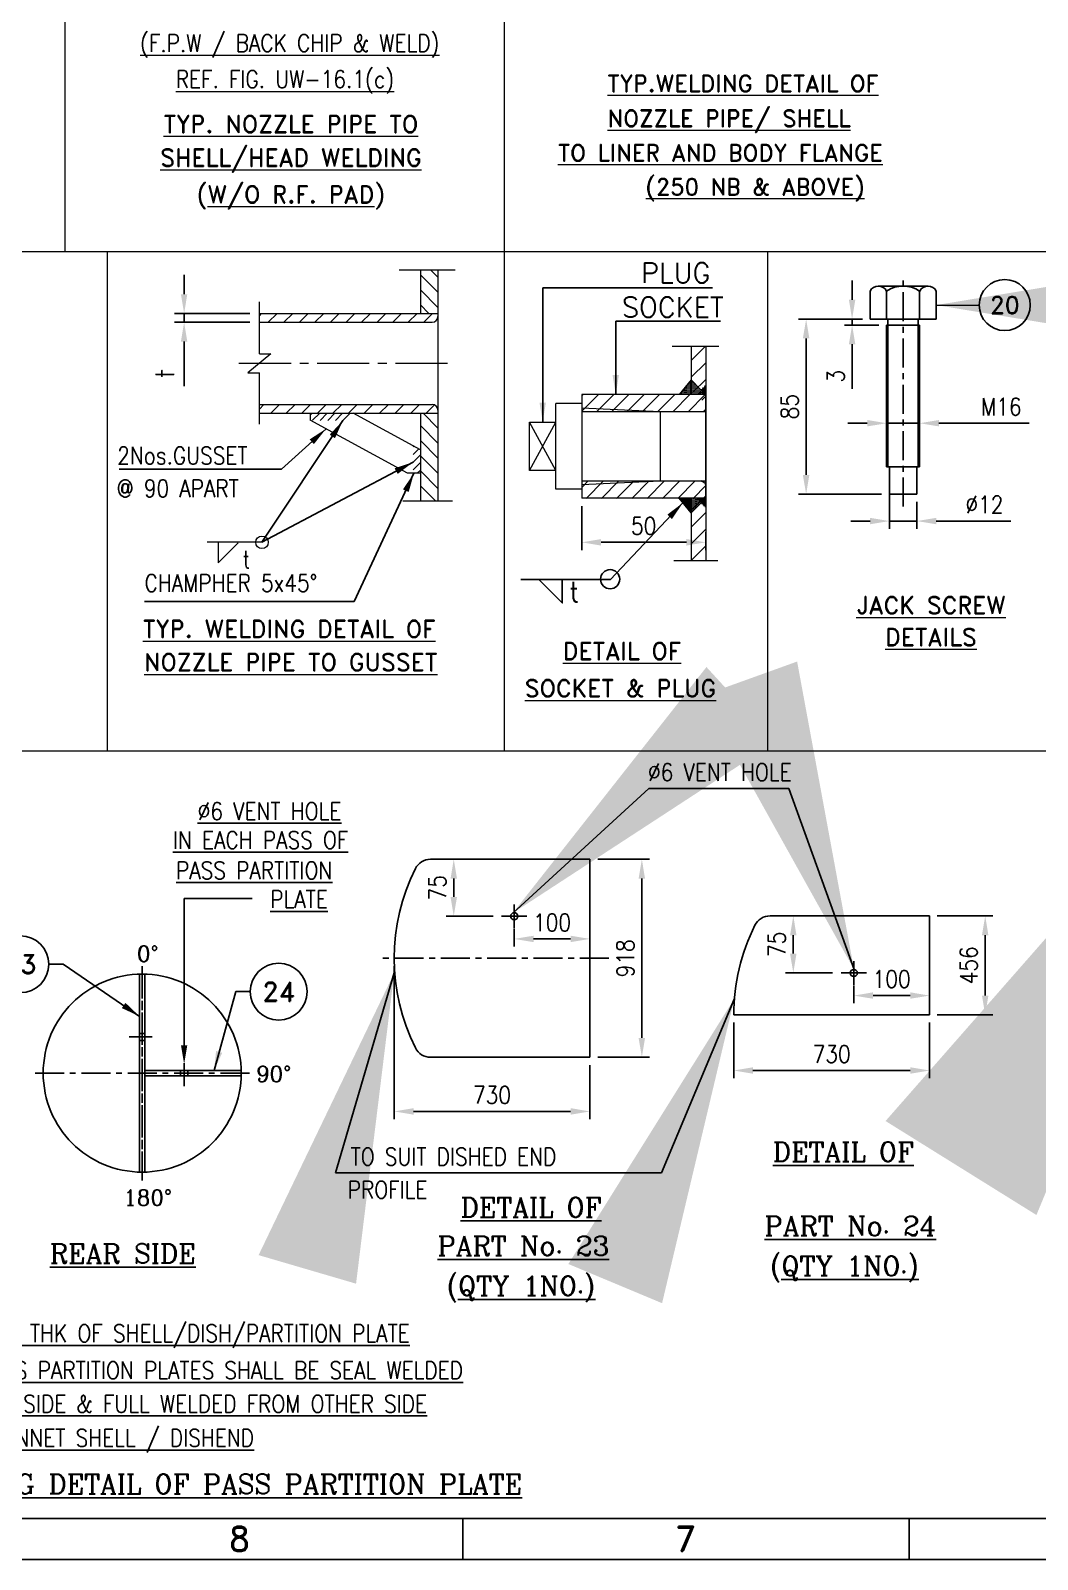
# Model space of a CAD drawing. Header units: millimetres. Extents: x 10144 to 11200, y -168 to 270.
# Drawn here: x 10277.5 to 10407.9, y -167.8 to 30.2 of the extents above; entities that cross this region are included whole.
import ezdxf
from ezdxf.enums import TextEntityAlignment as Align

# ---------------------------------------------------------------- set-up
doc = ezdxf.new("R2010")
doc.units = ezdxf.units.MM
doc.header["$LTSCALE"] = 3
for name, pattern in [('CENTER', [2, 1.25, -0.25, 0.25, -0.25]), ('CENTER2', [1.125, 0.75, -0.125, 0.125, -0.125]), ('HIDDEN', [9.525, 6.35, -3.175]), ('HIDDEN2', [4.7625, 3.175, -1.5875]), ('PHANTOM', [63.5, 31.75, -6.35, 6.35, -6.35, 6.35, -6.35]), ('PHANTOM2', [31.75, 15.875, -3.175, 3.175, -3.175, 3.175, -3.175])]:
    doc.linetypes.add(name, pattern=pattern)
doc.layers.get('0').update_dxf_attribs({"color": 5})
for name, color, linetype, lineweight in [('B_Border Line', 7, 'Continuous', 20), ('C_Center', 1, 'CENTER2', 9), ('D_Dimension', 6, 'Continuous', 9), ('E_Equipment', 5, 'Continuous', 13), ('Hi_Hidden', 4, 'HIDDEN2', 13), ('P_Phantom', 9, 'PHANTOM2', 13), ('T_Text', 5, 'Continuous', 13), ('W_Weld', 2, 'WELD', 18)]:
    doc.layers.add(name, color=color, linetype=linetype, lineweight=lineweight)
for name, color, linetype in [('BOD', 7, 'Continuous'), ('CEN', 1, 'CENTER'), ('DIM', 6, 'Continuous'), ('exit', 1, 'PHANTOM'), ('HAT', 1, 'Continuous'), ('Hid', 4, 'HIDDEN'), ('TEXT', 5, 'Continuous'), ('Vessel', 5, 'Continuous')]:
    doc.layers.add(name, color=color, linetype=linetype)
doc.styles.add('BEV0', font='verdana.ttf', dxfattribs={"height": 4})
doc.styles.add('BEV00', font='romans.shx')
doc.styles.add('ISOCP3', font='isocp3.shx')
doc.styles.add('ROMANC', font='ROMANC')
doc.styles.add('ROMAND', font='romand')
doc.styles.add('ROMANS', font='ROMANS.shx', dxfattribs={"width": 0.85})
doc.linetypes.add('WELD', pattern='A,0.004164,["x",ROMANS,S=0.004926,R=0,X=0,Y=-0.001649],0.008152', length=0.012316)
doc.dimstyles.new('111', dxfattribs={"dimscale": 40, "dimtxt": 2.5, "dimasz": 2.5, "dimexe": 1, "dimexo": 1, "dimgap": 1, "dimtad": 1, "dimdec": 0, "dimzin": 0, "dimdsep": 46, "dimtxsty": 'ROMANS', "dimcen": 1, "dimclrd": 6, "dimclre": 6, "dimclrt": 5, "dimadec": 0, "dimazin": 0, "dimtfac": 1, "dimtdec": 0, "dimtmove": 0, "dimatfit": 3, "dimfxl": 1, "dimtolj": 1, "dimtzin": 0, "dimlwd": -1, "dimlwe": -1, "dimarcsym": 0})
doc.dimstyles.new('MEGA_MM', dxfattribs={"dimtxt": 2, "dimasz": 2, "dimexe": 1, "dimexo": 1, "dimgap": 1, "dimtad": 1, "dimdec": 0, "dimzin": 0, "dimdsep": 46, "dimtxsty": 'ROMANS', "dimcen": 1, "dimclrd": 6, "dimclre": 6, "dimclrt": 5, "dimadec": 0, "dimazin": 0, "dimtfac": 1, "dimtdec": 0, "dimtmove": 0, "dimatfit": 3, "dimfxl": 1, "dimtolj": 1, "dimtzin": 0, "dimarcsym": 0})
doc.dimstyles.new('MEGA_MM$0', dxfattribs={"dimscale": 25, "dimtxt": 2.5, "dimasz": 2, "dimexe": 1, "dimexo": 1, "dimgap": 1, "dimtad": 1, "dimdec": 0, "dimzin": 0, "dimdsep": 46, "dimtxsty": 'ROMANS', "dimcen": 1, "dimclrd": 6, "dimclre": 6, "dimclrt": 5, "dimadec": 0, "dimazin": 0, "dimtfac": 1, "dimtdec": 0, "dimtmove": 0, "dimatfit": 3, "dimfxl": 1, "dimtolj": 1, "dimtzin": 0, "dimarcsym": 0})
doc.dimstyles.new('MEGA_STD', dxfattribs={"dimtxt": 2.5, "dimasz": 2.5, "dimexe": 1, "dimexo": 1, "dimgap": 1, "dimtad": 1, "dimdec": 1, "dimdsep": 46, "dimtxsty": 'ISOCP3', "dimcen": 1, "dimclrd": 6, "dimclre": 6, "dimclrt": 5, "dimadec": 0, "dimazin": 0, "dimtfac": 1, "dimtdec": 1, "dimtmove": 0, "dimatfit": 3, "dimfxl": 1, "dimtolj": 1, "dimarcsym": 0})
doc.dimstyles.new('MEGA_STD$0', dxfattribs={"dimtxt": 2.5, "dimasz": 2.5, "dimexe": 1, "dimexo": 1, "dimgap": 1, "dimtad": 1, "dimdec": 1, "dimdsep": 46, "dimtxsty": 'ISOCP3', "dimcen": 1, "dimclrd": 6, "dimclre": 6, "dimclrt": 5, "dimadec": 0, "dimazin": 0, "dimtfac": 1, "dimtdec": 1, "dimtmove": 0, "dimatfit": 3, "dimfxl": 1, "dimtolj": 1, "dimarcsym": 0})
doc.dimstyles.new('PRAJ_MM', dxfattribs={"dimtxt": 2, "dimasz": 2, "dimexe": 1, "dimexo": 1, "dimgap": 1, "dimtad": 1, "dimdec": 0, "dimzin": 0, "dimdsep": 46, "dimtxsty": 'ROMANS', "dimcen": 1, "dimclrd": 6, "dimclre": 6, "dimclrt": 5, "dimadec": 0, "dimazin": 0, "dimtfac": 1, "dimtdec": 0, "dimtmove": 0, "dimatfit": 3, "dimfxl": 1, "dimtolj": 1, "dimtzin": 0, "dimarcsym": 0})
doc.dimstyles.new('Praj_VP', dxfattribs={"dimtxt": 2.5, "dimasz": 2.5, "dimexe": 1, "dimexo": 1, "dimgap": 1, "dimtad": 1, "dimdec": 1, "dimdsep": 46, "dimtxsty": 'ISOCP3', "dimcen": 1, "dimclrd": 6, "dimclre": 6, "dimclrt": 5, "dimadec": 0, "dimazin": 0, "dimtfac": 1, "dimtdec": 1, "dimtmove": 0, "dimatfit": 3, "dimfxl": 1, "dimtolj": 1, "dimarcsym": 0})
doc.dimstyles.new('SVP', dxfattribs={"dimscale": 20, "dimtxt": 2.5, "dimasz": 2.5, "dimexe": 1, "dimexo": 1, "dimgap": 1, "dimtad": 1, "dimdec": 0, "dimzin": 0, "dimdsep": 46, "dimtxsty": 'ROMANS', "dimcen": 1, "dimclrd": 6, "dimclre": 6, "dimclrt": 5, "dimadec": 0, "dimazin": 0, "dimtfac": 1, "dimtdec": 0, "dimtmove": 0, "dimatfit": 3, "dimfxl": 1, "dimtolj": 1, "dimtzin": 0, "dimlwd": 0, "dimlwe": 0, "dimarcsym": 0})
pattern_1 = [(180, (10688.94912, 15.56912), (-0.06679075, -0.133581504), [0, -0.133581504])]
pattern_2 = [(180, (10690.8424, 15.56912), (-0.06679075, -0.133581504), [0, -0.133581504])]

# ---------------------------------------------------------------- blocks, each defined once
blk = doc.blocks.new('*D2695')
at = {"layer": 'Defpoints', "color": 0}
for p in [(10297.4, -7.59), (10307.14, -6.45), (10307.14, -7.59)]:
    blk.add_point(p, dxfattribs=at)
at = {"layer": 'E_Equipment', "color": 6, "lineweight": -2}
for p, q in [((10297.4, -3.95), (10297.4, -1.45)), ((10305.89, -6.45), (10296.15, -6.45)), ((10305.89, -7.59), (10296.15, -7.59)), ((10297.4, -6.45), (10297.4, -7.59)), ((10297.4, -10.09), (10297.4, -15.84))]:
    blk.add_line(p, q, dxfattribs=at)
at = {"layer": 'E_Equipment', "color": 6}
for points in [[(10296.98, -3.95), (10297.81, -3.95), (10297.4, -6.45)], [(10297.81, -10.09), (10296.98, -10.09), (10297.4, -7.59)]]:
    blk.add_solid(points, dxfattribs=at)
at = {"layer": 'E_Equipment', "color": 5, "insert": (10294.9, -14.22), "char_height": 2.5, "attachment_point": 5, "rotation": 90, "style": 'ISOCP3'}
blk.add_mtext('\\A1;t', dxfattribs=at)
blk = doc.blocks.new('*X2410')
at = {"color": 0}
for p, q in [((2053.7, 544.9), (2033.7, 564.9)), ((2053.7, 562.5), (2050.9, 565.4)), ((2154, 533), (2133.9, 553.1)), ((2154, 550.7), (2139.3, 565.4)), ((2053.7, 527.2), (2033.7, 547.2)), ((2154, 515.3), (2133.9, 535.4)), ((2053.7, 509.5), (2033.7, 529.6)), ((2154, 497.7), (2133.9, 517.7)), ((2053.7, 491.8), (2033.7, 511.9)), ((2154, 480), (2133.9, 500)), ((2053.7, 474.2), (2033.7, 494.2)), ((2154, 462.3), (2133.9, 482.4)), ((2053.7, 456.5), (2033.7, 476.5)), ((2154, 444.6), (2133.9, 464.7)), ((2053.7, 438.8), (2033.7, 458.9)), ((2154, 427), (2133.9, 447)), ((2053, 421.8), (2033.7, 441.2)), ((2141.4, 421.8), (2133.9, 429.3)), ((2035.4, 421.8), (2033.7, 423.5))]:
    blk.add_line(p, q, dxfattribs=at)
blk = doc.blocks.new('*D2762')
at = {"layer": 'Defpoints', "color": 0}
for p in [(10348.89, -30.38), (10364.94, -33.75), (10348.89, -36.08)]:
    blk.add_point(p, dxfattribs=at)
at = {"layer": 'E_Equipment', "color": 6, "linetype": 'ByBlock', "lineweight": -2}
for p, q in [((10348.89, -31.38), (10348.89, -37.08)), ((10364.94, -34.75), (10364.94, -37.08)), ((10362.44, -36.08), (10351.39, -36.08))]:
    blk.add_line(p, q, dxfattribs=at)
at = {"layer": 'E_Equipment', "color": 6}
for points in [[(10351.39, -35.66), (10351.39, -36.5), (10348.89, -36.08)], [(10362.44, -36.5), (10362.44, -35.66), (10364.94, -36.08)]]:
    blk.add_solid(points, dxfattribs=at)
at = {"layer": 'E_Equipment', "color": 5, "insert": (10356.91, -33.96), "char_height": 2.25, "attachment_point": 5, "style": 'ROMANS'}
blk.add_mtext('\\A1;50', dxfattribs=at)
blk = doc.blocks.new('A$C62B60EB5')
at = {"linetype": 'Continuous'}
blk.add_lwpolyline([(588.69, 5.31), (588.69, 414.69), (21.25, 414.69), (21.25, 5.31)], close=True, dxfattribs=at)
at = {"layer": 'BOD', "linetype": 'Continuous'}
for p, q in [((189.36, 0), (189.36, 5.31)), ((247.16, 0), (247.16, 5.31))]:
    blk.add_line(p, q, dxfattribs=at)
at = {"layer": 'BOD', "color": 1, "linetype": 'Continuous'}
blk.add_lwpolyline([(594, 420), (0, 420), (0, 0), (594, 0)], close=True, dxfattribs=at)
at = {"layer": 'Hid', "color": 5, "style": 'BEV0'}
for tag, p in [('TITLE', (510.45, 49.46)), ('CUSTOMER', (510.45, 42.89)), ('PROJECTNO', (510.45, 36.33))]:
    blk.add_attdef(tag, text='', height=2.92, dxfattribs=at).set_placement(p, align=Align.MIDDLE_LEFT)
at = {"layer": 'Hid', "color": 0, "style": 'BEV00'}
for tag, p in [('DRAWN', (473.39, 30.27)), ('CHECKED', (473.39, 24.72)), ('APPROVED', (473.39, 19.18)), ('DATE', (473.39, 13.63)), ('SCALE', (473.39, 8.09))]:
    blk.add_attdef(tag, text='', height=1.82, dxfattribs=at).set_placement(p, align=Align.MIDDLE_LEFT)
at = {"layer": 'Hid', "color": 1, "style": 'BEV0'}
blk.add_attdef('DWG', text='', height=2.92, dxfattribs=at).set_placement((517.9, 9.24), align=Align.MIDDLE_LEFT)
blk.add_attdef('0', text='', height=2.92, dxfattribs=at).set_placement((574.82, 9.24), align=Align.MIDDLE_CENTER)
at = {"layer": 'TEXT', "color": 7, "linetype": 'Continuous', "style": 'ROMAND'}
for s, p in [('8', (160.45, 2.66)), ('7', (218.26, 2.66))]:
    blk.add_text(s, height=3.19, dxfattribs=at).set_placement(p, align=Align.MIDDLE)
blk = doc.blocks.new('*D2823')
at = {"layer": 'Defpoints', "color": 0}
for p in [(10388.72, -28.61), (10392.29, -29.85), (10388.72, -33.33)]:
    blk.add_point(p, dxfattribs=at)
at = {"layer": 'E_Equipment', "color": 6, "linetype": 'ByBlock', "lineweight": -2}
for p, q in [((10388.72, -29.61), (10388.72, -34.33)), ((10392.29, -30.85), (10392.29, -34.33)), ((10386.22, -33.33), (10383.72, -33.33)), ((10392.29, -33.33), (10388.72, -33.33)), ((10394.79, -33.33), (10404.44, -33.33))]:
    blk.add_line(p, q, dxfattribs=at)
at = {"layer": 'E_Equipment', "color": 6}
for points in [[(10386.22, -33.74), (10386.22, -32.91), (10388.72, -33.33)], [(10394.79, -32.91), (10394.79, -33.74), (10392.29, -33.33)]]:
    blk.add_solid(points, dxfattribs=at)
at = {"layer": 'E_Equipment', "color": 5, "insert": (10401.03, -31.2), "char_height": 2.25, "attachment_point": 5, "style": 'ROMANS'}
blk.add_mtext('\\A1;%%C12', dxfattribs=at)
blk = doc.blocks.new('*D2824')
at = {"layer": 'Defpoints', "color": 0}
for p in [(10386.23, -7.18), (10377.94, -29.85), (10388.72, -29.85)]:
    blk.add_point(p, dxfattribs=at)
at = {"layer": 'E_Equipment', "color": 6, "linetype": 'ByBlock', "lineweight": -2}
for p, q in [((10385.23, -7.18), (10376.94, -7.18)), ((10377.94, -9.68), (10377.94, -27.35)), ((10387.72, -29.85), (10376.94, -29.85))]:
    blk.add_line(p, q, dxfattribs=at)
at = {"layer": 'E_Equipment', "color": 6}
for points in [[(10378.36, -9.68), (10377.52, -9.68), (10377.94, -7.18)], [(10377.52, -27.35), (10378.36, -27.35), (10377.94, -29.85)]]:
    blk.add_solid(points, dxfattribs=at)
at = {"layer": 'E_Equipment', "color": 5, "insert": (10375.82, -18.52), "char_height": 2.25, "attachment_point": 5, "rotation": 90, "style": 'ROMANS'}
blk.add_mtext('\\A1;85', dxfattribs=at)
blk = doc.blocks.new('*D2825')
at = {"layer": 'Defpoints', "color": 0}
for p in [(10386.23, -7.18), (10383.89, -7.94), (10388.36, -7.94)]:
    blk.add_point(p, dxfattribs=at)
at = {"layer": 'E_Equipment', "color": 6, "linetype": 'ByBlock', "lineweight": -2}
for p, q in [((10383.89, -4.68), (10383.89, -2.18)), ((10385.23, -7.18), (10382.89, -7.18)), ((10383.89, -7.18), (10383.89, -7.94)), ((10387.36, -7.94), (10382.89, -7.94)), ((10383.89, -10.44), (10383.89, -16.21))]:
    blk.add_line(p, q, dxfattribs=at)
at = {"layer": 'E_Equipment', "color": 6}
for points in [[(10383.48, -4.68), (10384.31, -4.68), (10383.89, -7.18)], [(10384.31, -10.44), (10383.48, -10.44), (10383.89, -7.94)]]:
    blk.add_solid(points, dxfattribs=at)
at = {"layer": 'E_Equipment', "color": 5, "insert": (10381.77, -14.57), "char_height": 2.25, "attachment_point": 5, "rotation": 90, "style": 'ROMANS'}
blk.add_mtext('\\A1;3', dxfattribs=at)
blk = doc.blocks.new('*D2826')
at = {"layer": 'Defpoints', "color": 0}
for p in [(10388.36, -20.21), (10388.36, -20.66), (10392.64, -20.21)]:
    blk.add_point(p, dxfattribs=at)
at = {"layer": 'E_Equipment', "color": 6, "linetype": 'ByBlock', "lineweight": -2}
for p, q in [((10385.86, -20.66), (10383.36, -20.66)), ((10392.64, -20.66), (10388.36, -20.66)), ((10388.36, -21.21), (10388.36, -21.66)), ((10392.64, -21.21), (10392.64, -21.66)), ((10395.14, -20.66), (10406.8, -20.66))]:
    blk.add_line(p, q, dxfattribs=at)
at = {"layer": 'E_Equipment', "color": 6}
for points in [[(10385.86, -21.07), (10385.86, -20.24), (10388.36, -20.66)], [(10395.14, -20.24), (10395.14, -21.07), (10392.64, -20.66)]]:
    blk.add_solid(points, dxfattribs=at)
at = {"layer": 'E_Equipment', "color": 5, "insert": (10403.21, -18.53), "char_height": 2.25, "attachment_point": 5, "style": 'ROMANS'}
blk.add_mtext('\\A1;M16', dxfattribs=at)
blk = doc.blocks.new('PN1')
at = {"color": 6}
blk.add_circle((-4, 0), 3.67, dxfattribs=at)
at = {"layer": 'TEXT', "style": 'ROMAND'}
blk.add_attdef('PN1', text='', height=2.5, dxfattribs=at).set_placement((-4, 0), align=Align.MIDDLE)
blk = doc.blocks.new('*D2833')
at = {"layer": 'Defpoints', "color": 0}
for p in [(10368.56, -97.27), (10393.92, -97.27), (10393.92, -104.47)]:
    blk.add_point(p, dxfattribs=at)
at = {"layer": 'E_Equipment', "color": 6, "linetype": 'ByBlock', "lineweight": -2}
for p, q in [((10368.56, -98.27), (10368.56, -105.47)), ((10393.92, -98.27), (10393.92, -105.47)), ((10371.06, -104.47), (10391.42, -104.47))]:
    blk.add_line(p, q, dxfattribs=at)
at = {"layer": 'E_Equipment', "color": 6}
for points in [[(10371.06, -104.05), (10371.06, -104.89), (10368.56, -104.47)], [(10391.42, -104.89), (10391.42, -104.05), (10393.92, -104.47)]]:
    blk.add_solid(points, dxfattribs=at)
at = {"layer": 'E_Equipment', "color": 5, "insert": (10381.24, -102.35), "char_height": 2.25, "attachment_point": 5, "style": 'ROMANS'}
blk.add_mtext('\\A1;730', dxfattribs=at)
blk = doc.blocks.new('*D2834')
at = {"layer": 'Defpoints', "color": 0}
for p in [(10384.11, -92.45), (10393.92, -93.77), (10393.92, -94.77)]:
    blk.add_point(p, dxfattribs=at)
at = {"layer": 'E_Equipment', "color": 6, "linetype": 'ByBlock', "lineweight": -2}
for p, q in [((10384.11, -93.45), (10384.11, -95.77)), ((10386.61, -94.77), (10391.42, -94.77)), ((10393.92, -94.77), (10393.92, -95.77))]:
    blk.add_line(p, q, dxfattribs=at)
at = {"layer": 'E_Equipment', "color": 6}
for points in [[(10386.61, -94.35), (10386.61, -95.18), (10384.11, -94.77)], [(10391.42, -95.18), (10391.42, -94.35), (10393.92, -94.77)]]:
    blk.add_solid(points, dxfattribs=at)
at = {"layer": 'E_Equipment', "color": 5, "insert": (10389.01, -92.64), "char_height": 2.25, "attachment_point": 5, "style": 'ROMANS'}
blk.add_mtext('\\A1;100 ', dxfattribs=at)
blk = doc.blocks.new('*D2835')
at = {"layer": 'Defpoints', "color": 0}
for p in [(10376.28, -84.45), (10378.68, -84.45), (10382.37, -91.84)]:
    blk.add_point(p, dxfattribs=at)
at = {"layer": 'E_Equipment', "color": 6, "linetype": 'ByBlock', "lineweight": -2}
for p, q in [((10377.68, -84.45), (10375.28, -84.45)), ((10376.28, -89.34), (10376.28, -86.95)), ((10381.37, -91.84), (10375.28, -91.84))]:
    blk.add_line(p, q, dxfattribs=at)
at = {"layer": 'E_Equipment', "color": 6}
for points in [[(10376.69, -86.95), (10375.86, -86.95), (10376.28, -84.45)], [(10375.86, -89.34), (10376.69, -89.34), (10376.28, -91.84)]]:
    blk.add_solid(points, dxfattribs=at)
at = {"layer": 'E_Equipment', "color": 5, "insert": (10374.15, -88.14), "char_height": 2.25, "attachment_point": 5, "rotation": 90, "style": 'ROMANS'}
blk.add_mtext('\\A1;75 ', dxfattribs=at)
blk = doc.blocks.new('PNO')
at = {"color": 6}
blk.add_circle((4.5, 0), 4.5, dxfattribs=at)
at = {"layer": 'TEXT', "style": 'ROMAND'}
blk.add_attdef('NO', text='', height=3, dxfattribs=at).set_placement((4.5, 0), align=Align.MIDDLE)
blk = doc.blocks.new('*D2836')
at = {"layer": 'Defpoints', "color": 0}
for p in [(10349.95, -77.12), (10349.95, -102.76), (10356.67, -102.76)]:
    blk.add_point(p, dxfattribs=at)
at = {"layer": 'E_Equipment', "color": 6, "linetype": 'ByBlock', "lineweight": -2}
for p, q in [((10350.95, -77.12), (10357.67, -77.12)), ((10356.67, -79.62), (10356.67, -100.26)), ((10350.95, -102.76), (10357.67, -102.76))]:
    blk.add_line(p, q, dxfattribs=at)
at = {"layer": 'E_Equipment', "color": 6}
for points in [[(10357.08, -79.62), (10356.25, -79.62), (10356.67, -77.12)], [(10356.25, -100.26), (10357.08, -100.26), (10356.67, -102.76)]]:
    blk.add_solid(points, dxfattribs=at)
at = {"layer": 'E_Equipment', "color": 5, "insert": (10354.54, -89.94), "char_height": 2.25, "attachment_point": 5, "rotation": 90, "style": 'ROMANS'}
blk.add_mtext('\\A1;918', dxfattribs=at)
blk = doc.blocks.new('*D2837')
at = {"layer": 'Defpoints', "color": 0}
for p in [(10324.6, -89.94), (10349.95, -102.76), (10349.95, -109.77)]:
    blk.add_point(p, dxfattribs=at)
at = {"layer": 'E_Equipment', "color": 6, "linetype": 'ByBlock', "lineweight": -2}
for p, q in [((10324.6, -90.94), (10324.6, -110.77)), ((10349.95, -103.76), (10349.95, -110.77)), ((10327.1, -109.77), (10347.45, -109.77))]:
    blk.add_line(p, q, dxfattribs=at)
at = {"layer": 'E_Equipment', "color": 6}
for points in [[(10327.1, -109.35), (10327.1, -110.19), (10324.6, -109.77)], [(10347.45, -110.19), (10347.45, -109.35), (10349.95, -109.77)]]:
    blk.add_solid(points, dxfattribs=at)
at = {"layer": 'E_Equipment', "color": 5, "insert": (10337.27, -107.64), "char_height": 2.25, "attachment_point": 5, "style": 'ROMANS'}
blk.add_mtext('\\A1;730', dxfattribs=at)
blk = doc.blocks.new('*D2838')
at = {"layer": 'Defpoints', "color": 0}
for p in [(10340.14, -85.12), (10349.95, -86.43), (10349.95, -87.43)]:
    blk.add_point(p, dxfattribs=at)
at = {"layer": 'E_Equipment', "color": 6, "linetype": 'ByBlock', "lineweight": -2}
for p, q in [((10340.14, -86.12), (10340.14, -88.43)), ((10342.64, -87.43), (10347.45, -87.43)), ((10349.95, -87.43), (10349.95, -88.43))]:
    blk.add_line(p, q, dxfattribs=at)
at = {"layer": 'E_Equipment', "color": 6}
for points in [[(10342.64, -87.02), (10342.64, -87.85), (10340.14, -87.43)], [(10347.45, -87.85), (10347.45, -87.02), (10349.95, -87.43)]]:
    blk.add_solid(points, dxfattribs=at)
at = {"layer": 'E_Equipment', "color": 5, "insert": (10345.05, -85.31), "char_height": 2.25, "attachment_point": 5, "style": 'ROMANS'}
blk.add_mtext('\\A1;100 ', dxfattribs=at)
blk = doc.blocks.new('*D2839')
at = {"layer": 'Defpoints', "color": 0}
for p in [(10332.31, -77.12), (10334.71, -77.12), (10338.41, -84.5)]:
    blk.add_point(p, dxfattribs=at)
at = {"layer": 'E_Equipment', "color": 6, "linetype": 'ByBlock', "lineweight": -2}
for p, q in [((10333.71, -77.12), (10331.31, -77.12)), ((10332.31, -82), (10332.31, -79.62)), ((10337.41, -84.5), (10331.31, -84.5))]:
    blk.add_line(p, q, dxfattribs=at)
at = {"layer": 'E_Equipment', "color": 6}
for points in [[(10332.73, -79.62), (10331.9, -79.62), (10332.31, -77.12)], [(10331.9, -82), (10332.73, -82), (10332.31, -84.5)]]:
    blk.add_solid(points, dxfattribs=at)
at = {"layer": 'E_Equipment', "color": 5, "insert": (10330.19, -80.81), "char_height": 2.25, "attachment_point": 5, "rotation": 90, "style": 'ROMANS'}
blk.add_mtext('\\A1;75 ', dxfattribs=at)
blk = doc.blocks.new('*D2840')
at = {"layer": 'Defpoints', "color": 0}
for p in [(10393.92, -84.45), (10393.92, -97.27), (10401.13, -97.27)]:
    blk.add_point(p, dxfattribs=at)
at = {"layer": 'E_Equipment', "color": 6, "linetype": 'ByBlock', "lineweight": -2}
for p, q in [((10394.92, -84.45), (10402.13, -84.45)), ((10401.13, -86.95), (10401.13, -94.77)), ((10394.92, -97.27), (10402.13, -97.27))]:
    blk.add_line(p, q, dxfattribs=at)
at = {"layer": 'E_Equipment', "color": 6}
for points in [[(10401.54, -86.95), (10400.71, -86.95), (10401.13, -84.45)], [(10400.71, -94.77), (10401.54, -94.77), (10401.13, -97.27)]]:
    blk.add_solid(points, dxfattribs=at)
at = {"layer": 'E_Equipment', "color": 5, "insert": (10399, -90.86), "char_height": 2.25, "attachment_point": 5, "rotation": 90, "style": 'ROMANS'}
blk.add_mtext('\\A1;456', dxfattribs=at)

msp = doc.modelspace()

# ---------------------------------------------------------------- hatches: boundary and pattern name
at = {"lineweight": 5}
h = msp.add_hatch(dxfattribs=at)
h.set_pattern_fill('DOTS', color=256, scale=0.084146, style=0)
h.set_pattern_definition(pattern_1)
h.paths.add_polyline_path([(10363.05, -15.06), (10363.05, -16.93), (10361.52, -16.93)])
h = msp.add_hatch(dxfattribs=at)
h.set_pattern_fill('DOTS', color=256, scale=0.084146, style=0)
h.set_pattern_definition(pattern_1)
h.paths.add_polyline_path([(10363.05, -15.06), (10364.31, -16.32), (10364.94, -16.32), (10364.94, -16.95), (10363.05, -16.95)])
h = msp.add_hatch(dxfattribs=at)
h.set_pattern_fill('DOTS', color=256, scale=0.084146, style=0)
h.set_pattern_definition(pattern_2)
h.paths.add_polyline_path([(10364.94, -15.69), (10364.94, -16.95), (10363.68, -16.95)])
h = msp.add_hatch(dxfattribs=at)
h.set_pattern_fill('DOTS', color=256, scale=0.084146, style=0)
h.set_pattern_definition(pattern_1)
h.paths.add_polyline_path([(10363.05, -32.25), (10363.05, -30.38), (10361.52, -30.38)])
h = msp.add_hatch(dxfattribs=at)
h.set_pattern_fill('DOTS', color=256, scale=0.084146, style=0)
h.set_pattern_definition(pattern_1)
h.paths.add_polyline_path([(10363.05, -32.25), (10364.31, -30.99), (10364.94, -30.99), (10364.94, -30.36), (10363.05, -30.36)])
h = msp.add_hatch(dxfattribs=at)
h.set_pattern_fill('DOTS', color=256, scale=0.084146, style=0)
h.set_pattern_definition(pattern_2)
h.paths.add_polyline_path([(10364.94, -31.62), (10364.94, -30.36), (10363.68, -30.36)])
at = {"layer": 'HAT', "lineweight": 5}
h = msp.add_hatch(dxfattribs=at)
h.set_pattern_fill('ANSI31', color=256, scale=0.480288, style=0)
h.set_pattern_definition([(45, (9590.0112, -63.1506), (-1.0782767, 1.0782767), [])])
h.paths.add_polyline_path([(10364.94, -10.74), (10363.05, -10.74), (10363.05, -16.4), (10364.31, -17.66), (10364.94, -17.66)])
h.paths.add_polyline_path([(10364.94, -29.65), (10364.31, -29.65), (10363.05, -30.91), (10363.05, -38.49), (10364.94, -38.49)])
at = {"layer": 'Hi_Hidden'}
h = msp.add_hatch(dxfattribs=at)
h.set_pattern_fill('ANSI31', color=1, scale=11.045455, style=0)
h.set_pattern_definition([(135, (10367.6158, -54.7249), (0.97629, 0.97629), [])])
h.paths.add_polyline_path([(10327.99, -19.36), (10330.27, -19.36), (10330.27, -30.76), (10327.99, -30.76)])
h.paths.add_polyline_path([(10327.99, -0.82), (10330.27, -0.82), (10330.27, -6.45), (10327.99, -6.45)])
h = msp.add_hatch(dxfattribs=at)
h.set_pattern_fill('ANSI31', color=1, scale=11.390625, angle=90, style=0)
h.set_pattern_definition([(45, (10370.467, -126.6461), (1.006799, -1.006799), [])])
h.paths.add_polyline_path([(10307.14, -18.22), (10329.51, -18.22, -0.414214), (10330.27, -18.98), (10330.27, -19.36), (10307.14, -19.36)])
h.paths.add_polyline_path([(10307.14, -6.45), (10307.89, -6.45), (10330.27, -6.45), (10330.27, -6.83, -0.414214), (10329.51, -7.59), (10307.14, -7.59)])

# ---------------------------------------------------------------- linework, layer by layer
for p, q in [((10386.23, -3.54), (10386.23, -7.18)), ((10387.25, -2.9), (10393.75, -2.9)), ((10388.36, -3.54), (10388.36, -7.18)), ((10392.64, -3.54), (10392.64, -7.18)), ((10394.78, -3.54), (10394.78, -7.18)), ((10386.23, -7.18), (10394.78, -7.18)), ((10388.54, -7.18), (10388.54, -26.29)), ((10392.46, -7.18), (10392.46, -26.29)), ((10388.36, -7.94), (10388.36, -26.29)), ((10388.36, -7.94), (10392.64, -7.94)), ((10392.64, -7.94), (10392.64, -26.29)), ((10388.36, -26.29), (10392.64, -26.29)), ((10388.72, -26.29), (10388.72, -29.85)), ((10392.29, -26.29), (10392.29, -29.85)), ((10388.72, -29.85), (10392.29, -29.85)), ((10349.95, -77.12), (10349.95, -102.76)), ((10393.92, -84.45), (10393.92, -97.27)), ((10291.63, -117.63), (10291.63, -92)), ((10292.31, -117.63), (10292.31, -92)), ((10393.92, -97.27), (10368.56, -97.27)), ((10304.78, -104.47), (10292.31, -104.47)), ((10304.78, -105.15), (10292.31, -105.15))]:
    msp.add_line(p, q)
at = {"color": 5, "lineweight": 13}
for p, q in [((10363.05, -10.74), (10363.05, -16.93)), ((10364.94, -16.93), (10348.89, -16.93)), ((10348.89, -16.93), (10348.89, -30.38)), ((10364.94, -30.38), (10364.94, -16.93)), ((10345.53, -29.19), (10345.53, -18.12)), ((10348.89, -18.12), (10345.53, -18.12)), ((10342.13, -26.8), (10342.13, -20.5)), ((10345.53, -26.8), (10342.13, -20.5)), ((10342.13, -26.8), (10345.53, -20.5)), ((10342.13, -20.5), (10345.53, -20.5)), ((10345.53, -26.8), (10342.13, -26.8)), ((10348.89, -29.19), (10345.53, -29.19)), ((10364.94, -30.38), (10348.89, -30.38)), ((10363.05, -30.38), (10363.05, -38.49))]:
    msp.add_line(p, q, dxfattribs=at)
at = {"color": 1, "lineweight": 13}
for p, q in [((10364.94, -10.74), (10364.94, -38.49)), ((10359.05, -19.17), (10348.89, -18.69)), ((10364.94, -19.17), (10348.89, -19.17)), ((10359.05, -19.17), (10359.05, -28.14)), ((10364.94, -28.14), (10348.89, -28.14)), ((10359.05, -28.14), (10348.89, -28.62))]:
    msp.add_line(p, q, dxfattribs=at)
at = {"lineweight": 13}
for p, q in [((10363.05, -15.06), (10361.52, -16.93)), ((10364.31, -16.32), (10363.05, -15.06)), ((10364.94, -16.32), (10364.31, -16.32)), ((10363.05, -32.25), (10361.52, -30.38)), ((10364.31, -30.99), (10363.05, -32.25)), ((10364.94, -30.99), (10364.31, -30.99))]:
    msp.add_line(p, q, dxfattribs=at)
at = {"color": 6}
for p, q in [((10297.4, -101.2), (10297.4, -82.19)), ((10297.4, -82.19), (10306.22, -82.19))]:
    msp.add_line(p, q, dxfattribs=at)
for points in [[(10349.95, -102.76), (10329.3, -102.76, -0.283807), (10327.34, -101.54, -0.236599), (10327.34, -78.33, -0.283807), (10329.3, -77.12), (10349.95, -77.12)], [(10368.56, -97.27, -0.116689), (10371.31, -85.66, -0.283807), (10373.27, -84.45), (10393.92, -84.45)]]:
    msp.add_lwpolyline(points, format="xyb")
for centre in [(10340.14, -84.5), (10384.11, -91.84)]:
    msp.add_circle(centre, 0.46)
for centre, radius, start, end in [((10387.3, -4.11), 1.21, 28.0154, 151.9846), ((10390.5, -6.78), 3.88, 56.6015, 123.3985), ((10393.71, -4.11), 1.21, 28.0154, 151.9846)]:
    msp.add_arc(centre, radius, start, end)
msp.add_solid([(10296.99, -101.2), (10297.81, -101.2), (10297.4, -103.66)], dxfattribs=at)
at = {"layer": 'B_Border Line'}
msp.add_line((10327.06, -23.72), (10327.14, -23.64), dxfattribs=at)
at = {"layer": 'C_Center', "ltscale": 3}
msp.add_line((10331.5, -12.91), (10303.91, -12.91), dxfattribs=at)
at = {"layer": 'CEN'}
for p, q in [((10390.5, -31.44), (10390.5, -2.17)), ((10340.14, -82.98), (10340.14, -86.02)), ((10341.79, -84.5), (10338.5, -84.5)), ((10291.97, -118.7), (10291.97, -90.93)), ((10352.39, -89.94), (10323.01, -89.94)), ((10384.11, -90.31), (10384.11, -93.36)), ((10291.97, -91.39), (10291.97, -118.23)), ((10385.75, -91.84), (10382.46, -91.84)), ((10293.25, -100.13), (10290.29, -100.13)), ((10305.85, -104.81), (10278.08, -104.81)), ((10297.4, -103.53), (10297.4, -106.49))]:
    msp.add_line(p, q, dxfattribs=at)
at = {"layer": 'D_Dimension'}
msp.add_line((10307.48, -36.08), (10300.37, -36.08), dxfattribs=at)
at = {"layer": 'D_Dimension', "ltscale": 0.7}
for p, q in [((10301.81, -36.15), (10301.81, -38.75)), ((10301.81, -38.75), (10304.41, -36.15))]:
    msp.add_line(p, q, dxfattribs=at)
at = {"layer": 'D_Dimension'}
msp.add_circle((10307.48, -36.08), 0.818, dxfattribs=at)
at = {"layer": 'Defpoints', "color": 0, "linetype": 'ByBlock'}
for p in [(10388.36, -26.29), (10392.64, -26.29)]:
    msp.add_point(p, dxfattribs=at)
at = {"layer": 'DIM'}
for p, q in [((10292.31, -99.67), (10291.63, -99.67)), ((10292.31, -100.59), (10291.63, -100.59)), ((10296.94, -104.47), (10296.94, -105.15)), ((10297.86, -104.47), (10297.86, -105.15))]:
    msp.add_line(p, q, dxfattribs=at)
msp.add_arc((10364.31, -28.77), 0.631, 0, 90, dxfattribs=at)
at = {"layer": 'E_Equipment'}
for p, q in [((10281.97, 138.37), (10281.97, 1.56)), ((10338.82, 138.37), (10338.82, -63.06)), ((10165.36, 1.56), (10409.57, 1.56)), ((10287.42, 1.56), (10287.42, -63.06)), ((10372.93, 1.56), (10372.93, -63.06)), ((10327.99, -0.82), (10327.99, -6.45)), ((10330.27, -0.82), (10330.27, -30.76)), ((10307.14, -6.45), (10330.27, -6.45)), ((10307.14, -7.59), (10329.51, -7.59)), ((10307.14, -18.22), (10329.51, -18.22)), ((10307.14, -19.36), (10330.27, -19.36)), ((10313.72, -19.36), (10313.72, -20.25)), ((10327.99, -24.11), (10319.3, -19.36)), ((10327.99, -19.36), (10327.99, -30.76)), ((10326.32, -27.13), (10313.72, -20.25)), ((10327.99, -27.13), (10326.32, -27.13)), ((10165.36, -63.06), (10409.57, -63.06))]:
    msp.add_line(p, q, dxfattribs=at)
for centre, start, end in [((10329.51, -6.83), 270, 0), ((10329.51, -18.98), 0, 90)]:
    msp.add_arc(centre, 0.759, start, end, dxfattribs=at)
at = {"layer": 'exit', "lineweight": 9, "ltscale": 0.5}
for p, q in [((10366.62, -10.74), (10360.58, -10.74)), ((10366.49, -38.49), (10360.81, -38.49))]:
    msp.add_line(p, q, dxfattribs=at)
at = {"layer": 'exit', "color": 5}
msp.add_circle((10291.97, -104.81), 12.82, dxfattribs=at)
at = {"layer": 'P_Phantom'}
for p, q in [((10332.5, -0.82), (10325.23, -0.82)), ((10307.14, -11.69), (10307.14, -4.95)), ((10308.63, -11.69), (10305.66, -14.12)), ((10307.14, -11.69), (10308.63, -11.69)), ((10305.66, -14.12), (10307.14, -14.12)), ((10307.14, -20.8), (10307.14, -14.12)), ((10332.13, -30.76), (10325.7, -30.76))]:
    msp.add_line(p, q, dxfattribs=at)
at = {"layer": 'TEXT'}
msp.add_lwpolyline([(10346.37, -40.88), (10346.37, -43.92), (10343.33, -40.88)], dxfattribs=at)
msp.add_circle((10352.56, -40.86), 1.24, dxfattribs=at)
at = {"layer": 'W_Weld'}
for p, q in [((10313.72, -19.6), (10313.97, -19.36)), ((10314.04, -20.27), (10314.95, -19.36)), ((10315.01, -20.29), (10315.94, -19.36)), ((10315.99, -20.29), (10316.92, -19.36)), ((10316.98, -20.29), (10317.91, -19.36)), ((10317.97, -20.29), (10318.9, -19.36)), ((10327.06, -24.71), (10327.78, -23.99)), ((10327.06, -25.69), (10327.99, -24.76)), ((10327.06, -26.68), (10327.99, -25.75)), ((10327.59, -27.13), (10327.99, -26.74))]:
    msp.add_line(p, q, dxfattribs=at)

# ---------------------------------------------------------------- block references
msp.add_blockref('A$C62B60EB5', (10144.11, -167.78))
at = {"layer": 'DIM', "linetype": 'Continuous', "xscale": 0.8999996399990063, "yscale": 0.8999996399990063, "zscale": 0.8999996399990063}
msp.add_blockref('PN1', (10407.26, -5.36), dxfattribs=at).add_auto_attribs({'PN1': '20'})
at = {"layer": 'DIM', "color": 1, "lineweight": 5, "xscale": 0.1118454445842738, "yscale": 0.1118454445842738, "zscale": 0.1118454445842738, "rotation": 270}
msp.add_blockref('*X2410', (10301.7, 210.53), dxfattribs=at)
at = {"layer": 'Vessel', "xscale": 0.8181818181818697, "yscale": 0.8181818181818697, "zscale": 0.8181818181818697}
for p, values in [((10272.51, -90.71), {'NO': '23'}), ((10305.96, -94.26), {'NO': '24'})]:
    msp.add_blockref('PNO', p, dxfattribs=at).add_auto_attribs(values)

# ---------------------------------------------------------------- texts
at = {"color": 5, "style": 'ROMANS', "width": 0.85}
for s, p in [('%%C6 VENT HOLE', (10357.46, -65.84)), ('%%U%%C6 VENT HOLE', (10299.15, -70.89)), ('%%UIN EACH PASS OF', (10295.95, -74.63)), ('%%UPASS PARTITION', (10296.35, -78.56)), ('%%UPLATE', (10308.55, -82.3)), ('TO SUIT DISHED END', (10318.96, -115.63)), ('PROFILE', (10318.58, -119.91)), ('%%UALL PASS PARTITION PLATES SHALL BE SEAL WELDED', (10265.07, -143.29)), ('%%UON ONE SIDE & FULL WELDED FROM OTHER SIDE', (10265.17, -147.63)), ('%%UWITH BONNET SHELL / DISHEND', (10264.98, -152.04))]:
    msp.add_text(s, height=2.25, dxfattribs=at).set_placement(p, align=Align.MIDDLE_LEFT)
msp.add_text('%%Ut = Min THK OF SHELL/DISH/PARTITION PLATE', height=2.25, dxfattribs=at).set_placement((10266.21, -139.63))
at = {"layer": 'E_Equipment', "color": 5, "style": 'ROMANS', "width": 0.85}
for s, p in [('%%U(F.P.W / BACK CHIP & WELD)', (10311.08, 28.57)), ('%%UREF. FIG. UW-16.1(c)', (10310.46, 23.89))]:
    msp.add_text(s, height=2.25, dxfattribs=at).set_placement(p, align=Align.MIDDLE_CENTER)
for s, p in [('2Nos.GUSSET ', (10288.73, -25.97)), ('@ 90 APART', (10288.66, -30.22)), ('t', (10304.97, -39.43)), ('CHAMPHER 5x45%%D', (10292.27, -42.48))]:
    msp.add_text(s, height=2.25, dxfattribs=at).set_placement(p)
at = {"layer": 'T_Text', "style": 'ROMAND'}
for s, p in [('%%UTYP.WELDING DETAIL OF', (10352.22, 22.24)), ('%%UNOZZLE PIPE/ SHELL', (10352.22, 17.73)), ('%%UTO LINER AND BODY FLANGE', (10345.8, 13.27))]:
    msp.add_text(s, height=2.172, dxfattribs=at).set_placement(p)
for s, p in [('%%UTYP. NOZZLE PIPE TO', (10311.23, 18.07)), ('%%uSHELL/HEAD WELDING', (10311.23, 13.73)), ('(%%UW/O R.F. PAD%%U)', (10311.23, 8.97))]:
    msp.add_text(s, height=2.25, dxfattribs=at).set_placement(p, align=Align.MIDDLE_CENTER)
for s, height, p in [('%%U(250 NB & ABOVE)', 2.172, (10371.33, 9.79)), ('%%UJACK SCREW', 2.25, (10394.1, -44.23)), ('%%UTYP. WELDING DETAIL OF', 2.25, (10311.01, -47.3)), ('%%UDETAILS', 2.25, (10394.1, -48.35)), ('%%UDETAIL OF', 2.25, (10354.1, -50.16)), ('%%UNOZZLE PIPE TO GUSSET', 2.25, (10311.21, -51.6)), ('%%USOCKET & PLUG', 2.25, (10353.89, -54.98))]:
    msp.add_text(s, height=height, dxfattribs=at).set_placement(p, align=Align.MIDDLE)
at = {"layer": 'TEXT', "lineweight": 13, "style": 'ROMANS'}
for s, height, p in [('PLUG', 2.586, (10356.57, -2.49)), ('SOCKET', 2.586, (10354.08, -6.93)), ('t', 2.59, (10347.23, -43.8))]:
    msp.add_text(s, height=height, dxfattribs=at).set_placement(p)
at = {"layer": 'TEXT', "style": 'ROMANC'}
for s, p in [('0%%D', (10291.29, -90.38)), ('90%%D', (10306.71, -105.94)), ('180%%D', (10289.52, -121.96))]:
    msp.add_text(s, height=2.045, dxfattribs=at).set_placement(p)
at = {"layer": 'TEXT', "ltscale": 0.9, "style": 'ROMANC'}
for s, p in [('%%UDETAIL OF', (10373.62, -116.25)), ('%%UDETAIL OF', (10333.19, -123.45)), ('%%UPART No. 24', (10372.54, -125.85)), ('%%UPART No. 23', (10330.19, -128.43)), ('%%UREAR SIDE', (10280, -129.43)), ('(%%UQTY 1NO.)', (10373.21, -131.03)), ('(%%UQTY 1NO.)', (10331.33, -133.61)), ('%%UTYP. WELDING DETAIL OF PASS PARTITION PLATE', (10253.47, -159.28))]:
    msp.add_text(s, height=2.52, dxfattribs=at).set_placement(p)

# ---------------------------------------------------------------- dimensions: what is measured, and where the dimension line sits
at = {"layer": 'E_Equipment', "color": 5}
dim = msp.add_linear_dim(base=(10297.4, -7.59), p1=(10307.14, -6.45), p2=(10307.14, -7.59), angle=270, text='t', dimstyle='MEGA_MM$0', override={"dimscale": 1.25, "dimtxt": 2, "dimtxsty": 'ISOCP3'}, dxfattribs=at)
dim.commit()
dim.dimension.update_dxf_attribs({"geometry": '*D2695', "text_midpoint": (10294.9, -14.22)})
at = {"layer": 'E_Equipment'}
for base, p1, p2, text, picture, middle in [((10383.89, -7.94), (10386.23, -7.18), (10388.36, -7.94), '3', '*D2825', (10383.89, -14.57)), ((10332.31, -77.12), (10338.41, -84.5), (10334.71, -77.12), '75 ', '*D2839', (10332.31, -80.81)), ((10376.28, -84.45), (10382.37, -91.84), (10378.68, -84.45), '75 ', '*D2835', (10376.28, -88.14))]:
    dim = msp.add_linear_dim(base=base, p1=p1, p2=p2, angle=270, text=text, dimstyle='MEGA_STD$0', override={"dimtxt": 2.25, "dimtxsty": 'ROMANS', "dimfxl": 2, "dimarcsym": 1}, dxfattribs=at)
    dim.commit()
    dim.dimension.update_dxf_attribs({"geometry": picture, "text_midpoint": middle, "dimtype": 160})
for base, p1, p2, angle, text, picture, middle in [((10377.94, -29.85), (10386.23, -7.18), (10388.72, -29.85), 270, '85', '*D2824', (10375.82, -18.52)), ((10356.67, -102.76), (10349.95, -77.12), (10349.95, -102.76), 90, '918', '*D2836', (10354.54, -89.94)), ((10401.13, -97.27), (10393.92, -84.45), (10393.92, -97.27), 90, '456', '*D2840', (10399, -90.86))]:
    dim = msp.add_linear_dim(base=base, p1=p1, p2=p2, angle=angle, text=text, dimstyle='MEGA_STD$0', override={"dimtxt": 2.25, "dimtxsty": 'ROMANS', "dimfxl": 2, "dimarcsym": 1}, dxfattribs=at)
    dim.commit()
    dim.dimension.update_dxf_attribs({"geometry": picture, "text_midpoint": middle})
for base, p1, p2, text, picture, middle in [((10388.36, -20.66), (10392.64, -20.21), (10388.36, -20.21), 'M16', '*D2826', (10403.21, -20.66)), ((10388.72, -33.33), (10392.29, -29.85), (10388.72, -28.61), '%%C12', '*D2823', (10401.03, -33.33))]:
    dim = msp.add_linear_dim(base=base, p1=p1, p2=p2, text=text, dimstyle='MEGA_STD$0', override={"dimtxt": 2.25, "dimtxsty": 'ROMANS', "dimfxl": 2, "dimarcsym": 1}, dxfattribs=at)
    dim.commit()
    dim.dimension.update_dxf_attribs({"geometry": picture, "text_midpoint": middle, "dimtype": 160})
for base, p1, p2, text, picture, middle in [((10348.89, -36.08), (10364.94, -33.75), (10348.89, -30.38), '50', '*D2762', (10356.91, -33.96)), ((10349.95, -87.43), (10340.14, -85.12), (10349.95, -86.43), '100 ', '*D2838', (10345.05, -85.31)), ((10349.95, -109.77), (10324.6, -89.94), (10349.95, -102.76), '730', '*D2837', (10337.27, -107.64)), ((10393.92, -94.77), (10384.11, -92.45), (10393.92, -93.77), '100 ', '*D2834', (10389.01, -92.64)), ((10393.92, -104.47), (10368.56, -97.27), (10393.92, -97.27), '730', '*D2833', (10381.24, -102.35))]:
    dim = msp.add_linear_dim(base=base, p1=p1, p2=p2, text=text, dimstyle='MEGA_STD$0', override={"dimtxt": 2.25, "dimtxsty": 'ROMANS', "dimfxl": 2, "dimarcsym": 1}, dxfattribs=at)
    dim.commit()
    dim.dimension.update_dxf_attribs({"geometry": picture, "text_midpoint": middle})

# ---------------------------------------------------------------- leaders
for points, dimstyle, override in [([(10339.96, -84.08), (10357.57, -67.97), (10375.71, -67.97)], 'PRAJ_MM', {"dimscale": 20, "dimtxt": 2.25, "dimgap": 1, "dimtad": 0, "dimarcsym": 1}), ([(10384.14, -91.38), (10375.71, -67.97)], 'PRAJ_MM', {"dimscale": 20, "dimtxt": 2.25, "dimgap": 1, "dimtad": 0, "dimarcsym": 1}), ([(10435, -57.68), (10428.79, -67.65), (10417.02, -67.65)], '111', {"dimscale": 28, "dimtxt": 2.25, "dimasz": 2.5, "dimgap": 1, "dimtad": 0, "dimtxsty": 'ROMANS', "dimclrd": 6, "dimlwd": 65535}), ([(10324.6, -91.84), (10317.01, -117.74), (10359.21, -117.74)], 'PRAJ_MM', {"dimscale": 20, "dimtxt": 2.25, "dimgap": 1, "dimtad": 0, "dimarcsym": 1}), ([(10368.65, -95.16), (10359.21, -117.74)], 'PRAJ_MM', {"dimscale": 20, "dimtxt": 2.25, "dimgap": 1, "dimtad": 0, "dimarcsym": 1})]:
    msp.add_leader(points, dimstyle=dimstyle, override=override)
at = {"layer": 'DIM'}
msp.add_leader([(10394.78, -5.36), (10400.36, -5.36)], dimstyle='SVP', override={"dimscale": 17}, dxfattribs=at)
for points in [[(10291.63, -97.46), (10281.75, -90.71), (10279.87, -90.71)], [(10301.27, -104.47), (10304.08, -94.26), (10305.96, -94.26)]]:
    msp.add_leader(points, dimstyle='Praj_VP', dxfattribs=at)
at = {"layer": 'E_Equipment'}
for points in [[(10343.83, -20.5), (10343.83, -3.11), (10365.8, -3.11)], [(10353.29, -16.93), (10353.29, -7.45), (10366.87, -7.45)], [(10361.99, -30.96), (10352.59, -40.88), (10340.98, -40.88)]]:
    msp.add_leader(points, dimstyle='MEGA_STD', override={"dimtxt": 2.25, "dimtxsty": 'ROMANS', "dimfxl": 2, "dimarcsym": 1}, dxfattribs=at)
at = {"layer": 'E_Equipment', "color": 5}
for points in [[(10315.78, -21.38), (10310.02, -26.59), (10288.99, -26.59)], [(10317.97, -20.29), (10307.48, -36.08)], [(10327.06, -25.69), (10307.48, -36.08)], [(10327.16, -27.13), (10319.4, -43.75), (10292.26, -43.75)]]:
    msp.add_leader(points, dimstyle='MEGA_MM', override={"dimscale": 1.25, "dimtxsty": 'ISOCP3'}, dxfattribs=at)

doc.saveas('drawing.dxf')
